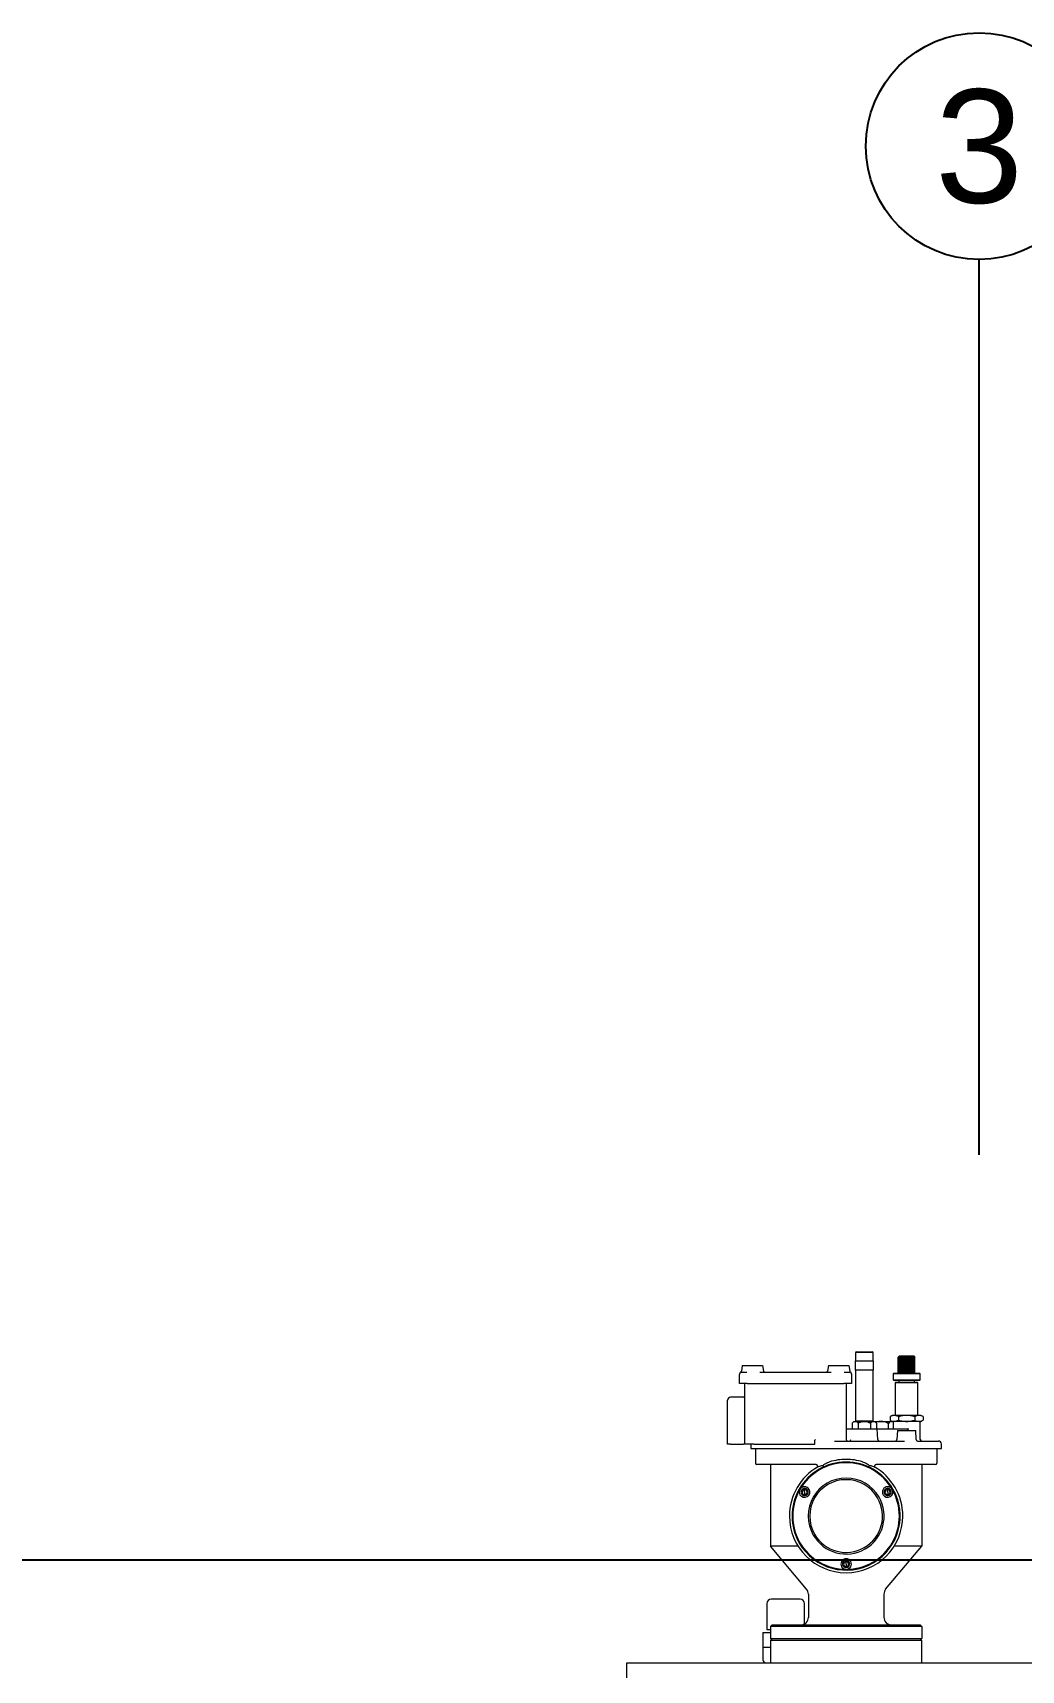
# Model space of a CAD drawing. Header units: millimetres. Extents: x 30710 to 48779, y -19256 to -8564.
# Drawn here: x 35072 to 35726, y -10659 to -9576 of the extents above; entities that cross this region are included whole.
import ezdxf
from ezdxf.enums import TextEntityAlignment as Align

# ---------------------------------------------------------------- set-up
doc = ezdxf.new("R2010")
doc.units = ezdxf.units.MM
doc.header["$LTSCALE"] = 10
doc.layers.get('Defpoints').update_dxf_attribs({"lineweight": 25})
doc.layers.add('2', color=3, linetype='Continuous', lineweight=25)
doc.layers.add('粗实线', color=4, linetype='Continuous', lineweight=18)
doc.styles.get("Standard").update_dxf_attribs({"font": ''})
doc.styles.get('Standard').set_extended_font_data('arial')

msp = doc.modelspace()

# ---------------------------------------------------------------- linework, layer by layer
at = {"layer": '2'}
msp.add_line((35698.22, -10318.159), (35698.22, -9725.935), dxfattribs=at)
msp.add_circle((35698.22, -9650.935), 75, dxfattribs=at)
at = {"layer": 'Defpoints'}
msp.add_line((30710.22, -10586.157), (45830.22, -10586.157), dxfattribs=at)
at = {"layer": '粗实线'}
for p, q in [((35617.003, -10448.559), (35616.503, -10449.059)), ((35616.503, -10449.059), (35616.503, -10454.559)), ((35622.253, -10449.059), (35616.503, -10449.059)), ((35617.003, -10448.559), (35622.253, -10448.559)), ((35622.253, -10448.559), (35627.503, -10448.559)), ((35628.003, -10449.059), (35622.253, -10449.059)), ((35628.003, -10449.059), (35627.503, -10448.559)), ((35628.003, -10454.559), (35628.003, -10449.059)), ((35644.759, -10462.459), (35644.759, -10452.024)), ((35644.763, -10452.024), (35644.77, -10452.024)), ((35644.763, -10462.459), (35644.763, -10452.024)), ((35644.77, -10462.459), (35644.77, -10452.024)), ((35644.847, -10452.024), (35644.868, -10452.024)), ((35644.847, -10462.459), (35644.847, -10452.024)), ((35644.868, -10462.459), (35644.868, -10452.024)), ((35645.017, -10452.024), (35645.05, -10452.024)), ((35645.017, -10462.459), (35645.017, -10452.024)), ((35645.319, -10451.459), (35645.02, -10451.758)), ((35645.05, -10462.459), (35645.05, -10452.024)), ((35645.269, -10452.024), (35645.315, -10452.024)), ((35645.269, -10462.459), (35645.269, -10452.024)), ((35645.315, -10462.459), (35645.315, -10452.024)), ((35647.904, -10451.459), (35645.319, -10451.459)), ((35645.599, -10452.024), (35645.657, -10452.024)), ((35645.599, -10462.459), (35645.599, -10452.024)), ((35645.657, -10462.459), (35645.657, -10452.024)), ((35646.004, -10452.024), (35646.072, -10452.024)), ((35646.004, -10462.459), (35646.004, -10452.024)), ((35646.072, -10462.459), (35646.072, -10452.024)), ((35646.475, -10452.024), (35646.553, -10452.024)), ((35646.475, -10462.459), (35646.475, -10452.024)), ((35646.553, -10462.459), (35646.553, -10452.024)), ((35646.964, -10462.459), (35646.964, -10451.724)), ((35647.005, -10452.024), (35647.092, -10452.024)), ((35647.005, -10462.459), (35647.005, -10452.024)), ((35647.092, -10462.459), (35647.092, -10452.024)), ((35647.495, -10462.459), (35647.495, -10451.724)), ((35647.587, -10462.459), (35647.587, -10452.024)), ((35647.587, -10452.024), (35647.634, -10452.024)), ((35647.634, -10452.024), (35647.681, -10452.024)), ((35647.681, -10462.459), (35647.681, -10452.024)), ((35655.187, -10451.459), (35647.904, -10451.459)), ((35648.069, -10462.459), (35648.069, -10451.724)), ((35648.211, -10452.024), (35648.31, -10452.024)), ((35648.211, -10462.459), (35648.211, -10452.024)), ((35648.31, -10462.459), (35648.31, -10452.024)), ((35648.678, -10462.459), (35648.678, -10451.724)), ((35648.867, -10452.024), (35648.971, -10452.024)), ((35648.867, -10462.459), (35648.867, -10452.024)), ((35648.971, -10462.459), (35648.971, -10452.024)), ((35649.311, -10462.459), (35649.311, -10451.724)), ((35649.546, -10452.024), (35649.651, -10452.024)), ((35649.546, -10462.459), (35649.546, -10452.024)), ((35649.651, -10462.459), (35649.651, -10452.024)), ((35649.959, -10462.459), (35649.959, -10451.724)), ((35650.235, -10452.024), (35650.341, -10452.024)), ((35650.235, -10462.459), (35650.235, -10452.024)), ((35650.341, -10462.459), (35650.341, -10452.024)), ((35650.612, -10462.459), (35650.612, -10451.724)), ((35650.924, -10452.024), (35651.03, -10452.024)), ((35650.924, -10462.459), (35650.924, -10452.024)), ((35651.03, -10462.459), (35651.03, -10452.024)), ((35651.26, -10462.459), (35651.26, -10451.724)), ((35651.603, -10452.024), (35651.706, -10452.024)), ((35651.603, -10462.459), (35651.603, -10452.024)), ((35651.706, -10462.459), (35651.706, -10452.024)), ((35651.891, -10462.459), (35651.891, -10451.724)), ((35652.261, -10452.024), (35652.359, -10452.024)), ((35652.261, -10462.459), (35652.261, -10452.024)), ((35652.359, -10462.459), (35652.359, -10452.024)), ((35652.497, -10462.459), (35652.497, -10451.724)), ((35652.887, -10452.024), (35652.98, -10452.024)), ((35652.887, -10462.459), (35652.887, -10452.024)), ((35652.98, -10462.459), (35652.98, -10452.024)), ((35653.067, -10462.459), (35653.067, -10451.724)), ((35653.471, -10452.024), (35653.557, -10452.024)), ((35653.471, -10462.459), (35653.471, -10452.024)), ((35653.557, -10462.459), (35653.557, -10452.024)), ((35653.593, -10462.459), (35653.593, -10451.724)), ((35654.005, -10452.024), (35654.082, -10452.024)), ((35654.005, -10462.459), (35654.005, -10452.024)), ((35654.082, -10462.459), (35654.082, -10452.024)), ((35654.479, -10452.024), (35654.546, -10452.024)), ((35654.479, -10462.459), (35654.479, -10452.024)), ((35654.546, -10462.459), (35654.546, -10452.024)), ((35654.887, -10452.024), (35654.943, -10452.024)), ((35654.887, -10462.459), (35654.887, -10452.024)), ((35654.943, -10462.459), (35654.943, -10452.024)), ((35655.486, -10451.758), (35655.187, -10451.459)), ((35655.222, -10452.024), (35655.267, -10452.024)), ((35655.222, -10462.459), (35655.222, -10452.024)), ((35655.267, -10462.459), (35655.267, -10452.024)), ((35655.478, -10452.024), (35655.51, -10452.024)), ((35655.478, -10462.459), (35655.478, -10452.024)), ((35655.51, -10462.459), (35655.51, -10452.024)), ((35655.652, -10452.024), (35655.672, -10452.024)), ((35655.652, -10462.459), (35655.652, -10452.024)), ((35655.672, -10462.459), (35655.672, -10452.024)), ((35655.741, -10452.024), (35655.747, -10452.024)), ((35655.741, -10462.459), (35655.741, -10452.024)), ((35655.747, -10462.459), (35655.747, -10452.024)), ((35539.753, -10463.15), (35539.753, -10463.452)), ((35539.753, -10469.559), (35539.753, -10463.452)), ((35541.547, -10457.559), (35540.899, -10461.232)), ((35541.547, -10457.559), (35554.96, -10457.559)), ((35553.046, -10462.027), (35553.477, -10462.059)), ((35553.477, -10462.059), (35600.029, -10462.059)), ((35554.96, -10457.559), (35555.607, -10461.232)), ((35598.547, -10457.559), (35597.899, -10461.232)), ((35598.547, -10457.559), (35611.96, -10457.559)), ((35600.029, -10462.059), (35600.413, -10462.031)), ((35611.96, -10457.559), (35612.607, -10461.232)), ((35613.753, -10463.068), (35613.753, -10463.452)), ((35613.753, -10463.452), (35613.753, -10469.559)), ((35616.453, -10454.559), (35616.253, -10454.759)), ((35616.253, -10454.759), (35616.253, -10460.359)), ((35622.253, -10454.759), (35616.253, -10454.759)), ((35616.253, -10460.359), (35616.453, -10460.559)), ((35616.253, -10460.359), (35622.253, -10460.359)), ((35616.453, -10454.559), (35622.253, -10454.559)), ((35622.253, -10460.559), (35616.453, -10460.559)), ((35616.503, -10460.559), (35616.503, -10494.059)), ((35622.253, -10454.559), (35628.053, -10454.559)), ((35628.253, -10454.759), (35622.253, -10454.759)), ((35622.253, -10460.359), (35628.253, -10460.359)), ((35628.053, -10460.559), (35622.253, -10460.559)), ((35628.003, -10494.059), (35628.003, -10460.559)), ((35628.253, -10454.759), (35628.053, -10454.559)), ((35628.053, -10460.559), (35628.253, -10460.359)), ((35628.253, -10460.359), (35628.253, -10454.759)), ((35641.753, -10462.559), (35641.253, -10463.059)), ((35641.253, -10463.059), (35641.253, -10467.059)), ((35641.354, -10463.059), (35641.253, -10463.059)), ((35659.253, -10463.059), (35641.354, -10463.059)), ((35641.753, -10462.559), (35641.848, -10462.559)), ((35641.848, -10462.559), (35658.753, -10462.559)), ((35644.763, -10462.459), (35644.759, -10462.459)), ((35644.77, -10462.459), (35644.763, -10462.459)), ((35644.847, -10462.459), (35644.77, -10462.459)), ((35644.868, -10462.459), (35644.847, -10462.459)), ((35645.017, -10462.459), (35644.868, -10462.459)), ((35645.05, -10462.459), (35645.017, -10462.459)), ((35645.269, -10462.459), (35645.05, -10462.459)), ((35645.315, -10462.459), (35645.269, -10462.459)), ((35645.599, -10462.459), (35645.315, -10462.459)), ((35645.657, -10462.459), (35645.599, -10462.459)), ((35646.004, -10462.459), (35645.657, -10462.459)), ((35646.072, -10462.459), (35646.004, -10462.459)), ((35646.475, -10462.459), (35646.072, -10462.459)), ((35646.553, -10462.459), (35646.475, -10462.459)), ((35646.964, -10462.459), (35646.553, -10462.459)), ((35646.753, -10462.459), (35646.753, -10462.559)), ((35647.005, -10462.459), (35646.964, -10462.459)), ((35647.092, -10462.459), (35647.005, -10462.459)), ((35647.495, -10462.459), (35647.092, -10462.459)), ((35647.587, -10462.459), (35647.495, -10462.459)), ((35647.681, -10462.459), (35647.587, -10462.459)), ((35648.069, -10462.459), (35647.681, -10462.459)), ((35648.211, -10462.459), (35648.069, -10462.459)), ((35648.31, -10462.459), (35648.211, -10462.459)), ((35648.678, -10462.459), (35648.31, -10462.459)), ((35648.867, -10462.459), (35648.678, -10462.459)), ((35648.971, -10462.459), (35648.867, -10462.459)), ((35649.311, -10462.459), (35648.971, -10462.459)), ((35649.546, -10462.459), (35649.311, -10462.459)), ((35649.651, -10462.459), (35649.546, -10462.459)), ((35649.959, -10462.459), (35649.651, -10462.459)), ((35650.235, -10462.459), (35649.959, -10462.459)), ((35650.341, -10462.459), (35650.235, -10462.459)), ((35650.612, -10462.459), (35650.341, -10462.459)), ((35650.924, -10462.459), (35650.612, -10462.459)), ((35651.03, -10462.459), (35650.924, -10462.459)), ((35651.26, -10462.459), (35651.03, -10462.459)), ((35651.603, -10462.459), (35651.26, -10462.459)), ((35651.706, -10462.459), (35651.603, -10462.459)), ((35651.891, -10462.459), (35651.706, -10462.459)), ((35652.261, -10462.459), (35651.891, -10462.459)), ((35652.359, -10462.459), (35652.261, -10462.459)), ((35652.497, -10462.459), (35652.359, -10462.459)), ((35652.887, -10462.459), (35652.497, -10462.459)), ((35652.98, -10462.459), (35652.887, -10462.459)), ((35653.067, -10462.459), (35652.98, -10462.459)), ((35653.471, -10462.459), (35653.067, -10462.459)), ((35653.557, -10462.459), (35653.471, -10462.459)), ((35653.593, -10462.459), (35653.557, -10462.459)), ((35654.005, -10462.459), (35653.593, -10462.459)), ((35653.753, -10462.559), (35653.753, -10462.459)), ((35654.082, -10462.459), (35654.005, -10462.459)), ((35654.479, -10462.459), (35654.082, -10462.459)), ((35654.546, -10462.459), (35654.479, -10462.459)), ((35654.887, -10462.459), (35654.546, -10462.459)), ((35654.943, -10462.459), (35654.887, -10462.459)), ((35655.222, -10462.459), (35654.943, -10462.459)), ((35655.267, -10462.459), (35655.222, -10462.459)), ((35655.478, -10462.459), (35655.267, -10462.459)), ((35655.51, -10462.459), (35655.478, -10462.459)), ((35655.652, -10462.459), (35655.51, -10462.459)), ((35655.672, -10462.459), (35655.652, -10462.459)), ((35655.741, -10462.459), (35655.672, -10462.459)), ((35655.747, -10462.459), (35655.741, -10462.459)), ((35659.253, -10463.059), (35658.753, -10462.559)), ((35659.253, -10467.059), (35659.253, -10463.059)), ((35544.753, -10469.559), (35539.753, -10469.559)), ((35543.253, -10509.559), (35543.253, -10469.559)), ((35544.753, -10469.559), (35608.753, -10469.559)), ((35613.753, -10469.559), (35608.753, -10469.559)), ((35610.253, -10469.559), (35610.253, -10506.559)), ((35641.253, -10467.059), (35641.753, -10467.559)), ((35641.253, -10467.059), (35641.354, -10467.059)), ((35641.354, -10467.059), (35659.253, -10467.059)), ((35641.848, -10467.559), (35641.753, -10467.559)), ((35658.753, -10467.559), (35641.848, -10467.559)), ((35643.253, -10468.559), (35642.753, -10469.059)), ((35642.753, -10469.059), (35642.753, -10490.559)), ((35650.253, -10469.059), (35642.753, -10469.059)), ((35643.253, -10468.559), (35650.253, -10468.559)), ((35645.003, -10467.559), (35645.003, -10468.559)), ((35650.253, -10468.559), (35657.253, -10468.559)), ((35657.753, -10469.059), (35650.253, -10469.059)), ((35655.503, -10468.559), (35655.503, -10467.559)), ((35657.753, -10469.059), (35657.253, -10468.559)), ((35657.753, -10490.559), (35657.753, -10469.059)), ((35658.753, -10467.559), (35659.253, -10467.059)), ((35531.753, -10493.059), (35531.753, -10480.559)), ((35542.253, -10478.559), (35533.753, -10478.559)), ((35531.753, -10509.559), (35531.753, -10493.059)), ((35615.253, -10494.559), (35614.167, -10495.644)), ((35614.17, -10495.641), (35614.17, -10499.559)), ((35615.253, -10494.559), (35616.191, -10494.559)), ((35616.191, -10494.559), (35622.253, -10494.559)), ((35616.503, -10494.059), (35617.003, -10494.559)), ((35616.503, -10494.059), (35622.253, -10494.059)), ((35618.212, -10495.641), (35618.212, -10499.559)), ((35622.253, -10494.059), (35628.003, -10494.059)), ((35622.253, -10494.559), (35628.315, -10494.559)), ((35626.295, -10495.641), (35626.295, -10499.559)), ((35627.503, -10494.559), (35628.003, -10494.059)), ((35628.315, -10494.559), (35629.253, -10494.559)), ((35630.339, -10495.644), (35629.253, -10494.559)), ((35629.253, -10494.559), (35633.253, -10494.559)), ((35630.336, -10495.641), (35630.336, -10499.559)), ((35633.253, -10494.559), (35640.614, -10494.559)), ((35638.161, -10499.559), (35638.161, -10495.873)), ((35640.753, -10490.559), (35639.281, -10491.409)), ((35639.281, -10493.708), (35640.753, -10494.559)), ((35639.284, -10491.407), (35639.284, -10493.71)), ((35641.253, -10494.745), (35640.614, -10494.559)), ((35640.614, -10494.559), (35640.753, -10494.559)), ((35642.026, -10490.559), (35640.753, -10490.559)), ((35642.026, -10494.559), (35640.753, -10494.559)), ((35641.253, -10494.559), (35641.253, -10499.559)), ((35650.253, -10490.559), (35642.026, -10490.559)), ((35650.253, -10494.559), (35642.026, -10494.559)), ((35644.768, -10491.407), (35644.768, -10493.71)), ((35658.48, -10490.559), (35650.253, -10490.559)), ((35658.48, -10494.559), (35650.253, -10494.559)), ((35655.738, -10491.407), (35655.738, -10493.71)), ((35659.753, -10490.559), (35658.48, -10490.559)), ((35659.753, -10494.559), (35658.48, -10494.559)), ((35659.253, -10506.559), (35659.253, -10494.559)), ((35661.226, -10491.409), (35659.753, -10490.559)), ((35659.753, -10494.559), (35661.226, -10493.708)), ((35661.223, -10491.407), (35661.223, -10493.71)), ((35611.253, -10499.559), (35612.691, -10499.559)), ((35613.688, -10499.559), (35622.253, -10499.559)), ((35622.253, -10499.559), (35630.834, -10499.559)), ((35631.203, -10506.611), (35630.834, -10499.559)), ((35630.834, -10499.559), (35647.838, -10499.559)), ((35644.172, -10500.559), (35643.854, -10506.611)), ((35644.172, -10500.559), (35650.205, -10500.559)), ((35650.205, -10500.559), (35656.238, -10500.559)), ((35650.834, -10499.559), (35650.886, -10500.559)), ((35656.555, -10506.611), (35656.238, -10500.559)), ((35533.753, -10509.559), (35531.753, -10509.559)), ((35533.753, -10509.559), (35542.253, -10509.559)), ((35543.253, -10509.559), (35542.253, -10509.559)), ((35549.253, -10509.559), (35543.253, -10509.559)), ((35547.253, -10509.559), (35547.253, -10512.559)), ((35547.253, -10512.559), (35610.253, -10512.559)), ((35549.253, -10509.559), (35589.547, -10509.559)), ((35550.22, -10512.559), (35550.22, -10522.159)), ((35589.547, -10509.559), (35589.547, -10507.367)), ((35602.459, -10507.559), (35610.253, -10507.559)), ((35610.253, -10507.559), (35648.912, -10507.559)), ((35610.253, -10512.559), (35673.253, -10512.559)), ((35657.082, -10507.421), (35657.439, -10507.559)), ((35657.439, -10507.559), (35671.253, -10507.559)), ((35670.22, -10512.559), (35670.22, -10522.159)), ((35673.253, -10512.559), (35673.253, -10509.559)), ((35590.389, -10523.159), (35551.22, -10523.159)), ((35560.22, -10523.159), (35560.22, -10576.969)), ((35592.076, -10524.361), (35591.708, -10524.546)), ((35628.363, -10524.361), (35628.731, -10524.546)), ((35669.22, -10523.159), (35630.05, -10523.159)), ((35660.22, -10523.159), (35660.22, -10576.969)), ((35582.723, -10541.284), (35582.723, -10539.634)), ((35637.716, -10541.284), (35637.716, -10539.634)), ((35582.723, -10541.284), (35582.723, -10542.934)), ((35637.716, -10541.284), (35637.716, -10542.934)), ((35578.379, -10576.969), (35560.22, -10576.969)), ((35584.061, -10605.578), (35560.22, -10576.969)), ((35636.378, -10605.578), (35660.22, -10576.969)), ((35660.22, -10576.969), (35642.06, -10576.969)), ((35610.22, -10588.909), (35610.22, -10587.259)), ((35610.22, -10588.909), (35610.22, -10590.559)), ((35557.72, -10615.159), (35557.72, -10632.159)), ((35579.72, -10612.159), (35560.72, -10612.159)), ((35582.72, -10628.489), (35582.72, -10615.159)), ((35585.22, -10608.779), (35585.22, -10624.159)), ((35635.22, -10608.779), (35635.22, -10624.159)), ((35555.22, -10634.159), (35555.22, -10644.159)), ((35555.22, -10634.159), (35560.22, -10634.159)), ((35557.72, -10632.159), (35560.22, -10632.159)), ((35561.22, -10629.159), (35560.22, -10630.159)), ((35560.22, -10630.159), (35560.22, -10638.159)), ((35660.22, -10630.159), (35560.22, -10630.159)), ((35561.22, -10629.159), (35659.22, -10629.159)), ((35659.22, -10629.159), (35660.22, -10630.159)), ((35660.22, -10630.159), (35660.22, -10638.159)), ((35555.22, -10644.159), (35555.22, -10652.159)), ((35560.22, -10644.159), (35555.22, -10644.159)), ((35561.22, -10639.159), (35560.22, -10638.159)), ((35560.22, -10638.159), (35660.22, -10638.159)), ((35560.22, -10639.159), (35560.22, -10654.159)), ((35560.22, -10639.159), (35660.22, -10639.159)), ((35659.22, -10639.159), (35660.22, -10638.159)), ((35660.22, -10654.159), (35660.22, -10639.159)), ((35465.22, -10664.159), (35465.22, -10654.159)), ((35465.22, -10654.159), (37475.22, -10654.159))]:
    msp.add_line(p, q, dxfattribs=at)
for centre, radius, start, end in [((35539.914, -10461.059), 1, 302.387315, 350), ((35556.592, -10461.059), 1, 190, 270), ((35596.914, -10461.059), 1, 270, 350), ((35613.592, -10461.059), 1, 190, 237.612685), ((35533.753, -10480.559), 2, 90, 180), ((35542.253, -10477.559), 1, 270, 0), ((35611.253, -10506.559), 1, 180, 270), ((35612.347, -10506.561), 0.997, 270.122063, 357.139439), ((35632.202, -10506.559), 1, 183, 270), ((35642.856, -10506.559), 1, 270, 357), ((35657.554, -10506.559), 1, 183, 240.588495), ((35660.253, -10506.559), 1, 180, 270), ((35671.253, -10509.559), 2, 0, 90), ((35551.22, -10522.159), 1, 180, 270), ((35610.22, -10557.159), 37.5, 119.579523, 180), ((35610.22, -10557.159), 35.75, 30, 210), ((35610.22, -10557.159), 35.25, 30, 150), ((35610.22, -10557.159), 37.5, 0, 60.420477), ((35669.22, -10522.159), 1, 270, 0), ((35610.22, -10557.159), 35.25, 150, 210), ((35582.723, -10541.284), 3.5, 150, 210), ((35610.22, -10557.159), 35.75, 210, 30), ((35582.723, -10541.284), 3.5, 30, 150), ((35582.723, -10541.284), 3.5, 210, 30), ((35582.723, -10541.284), 2.4, 30, 210), ((35582.723, -10541.284), 1.65, 90, 270), ((35582.723, -10541.284), 1.65, 270, 90), ((35610.22, -10557.159), 25.124, 30, 210), ((35610.22, -10557.159), 24.07, 30, 210), ((35610.22, -10557.159), 35.25, 270, 30), ((35637.716, -10541.284), 3.5, 30, 210), ((35637.716, -10541.284), 3.5, 210, 30), ((35637.716, -10541.284), 2.4, 30, 210), ((35637.716, -10541.284), 1.65, 90, 270), ((35637.716, -10541.284), 1.65, 270, 90), ((35582.723, -10541.284), 2.4, 210, 30), ((35610.22, -10557.159), 25.124, 210, 30), ((35610.22, -10557.159), 24.07, 210, 30), ((35637.716, -10541.284), 2.4, 210, 30), ((35610.22, -10557.159), 37.5, 180, 270), ((35610.22, -10557.159), 37.5, 270, 0), ((35610.22, -10557.159), 35.25, 210, 270), ((35610.22, -10588.909), 3.5, 30, 210), ((35610.22, -10588.909), 3.5, 210, 270), ((35610.22, -10588.909), 2.4, 30, 210), ((35610.22, -10588.909), 2.4, 210, 30), ((35610.22, -10588.909), 1.65, 90, 270), ((35610.22, -10588.909), 3.5, 270, 30), ((35610.22, -10588.909), 1.65, 270, 90), ((35560.72, -10615.159), 3, 90, 180), ((35579.72, -10615.159), 3, 360, 90), ((35580.22, -10608.779), 5, 0, 39.805571), ((35640.22, -10608.779), 5, 140.194429, 180), ((35580.22, -10624.159), 5, 270, 0), ((35640.22, -10624.159), 5, 180, 270), ((35557.22, -10652.159), 2, 180, 270)]:
    msp.add_arc(centre, radius, start, end, dxfattribs=at)
for points, knots in [([(35644.759, -10452.024), (35644.814, -10451.968), (35644.911, -10451.867), (35645.01, -10451.768), (35645.053, -10451.724)], [0, 0, 0, 0, 0.235257545, 0.420101796, 0.420101796, 0.420101796, 0.420101796]), ([(35645.053, -10451.724), (35644.999, -10451.78), (35644.901, -10451.879), (35644.805, -10451.98), (35644.763, -10452.024)], [0, 0, 0, 0, 0.233814135, 0.417526194, 0.417526194, 0.417526194, 0.417526194]), ([(35644.77, -10452.024), (35644.831, -10451.968), (35644.94, -10451.867), (35645.05, -10451.768), (35645.098, -10451.724)], [0, 0, 0, 0, 0.248988867, 0.444621958, 0.444621958, 0.444621958, 0.444621958]), ([(35645.098, -10451.724), (35645.051, -10451.78), (35644.967, -10451.879), (35644.884, -10451.98), (35644.847, -10452.024)], [0, 0, 0, 0, 0.219133948, 0.391311515, 0.391311515, 0.391311515, 0.391311515]), ([(35644.868, -10452.024), (35644.934, -10451.968), (35645.052, -10451.867), (35645.172, -10451.768), (35645.225, -10451.724)], [0, 0, 0, 0, 0.261162197, 0.466359998, 0.466359998, 0.466359998, 0.466359998]), ([(35645.225, -10451.724), (35645.186, -10451.78), (35645.116, -10451.879), (35645.047, -10451.98), (35645.017, -10452.024)], [0, 0, 0, 0, 0.204473176, 0.365131504, 0.365131504, 0.365131504, 0.365131504]), ([(35645.05, -10452.024), (35645.121, -10451.968), (35645.247, -10451.867), (35645.374, -10451.768), (35645.431, -10451.724)], [0, 0, 0, 0, 0.271268569, 0.484407049, 0.484407049, 0.484407049, 0.484407049]), ([(35645.431, -10451.724), (35645.4, -10451.78), (35645.346, -10451.879), (35645.292, -10451.98), (35645.269, -10452.024)], [0, 0, 0, 0, 0.190861308, 0.340824541, 0.340824541, 0.340824541, 0.340824541]), ([(35645.315, -10452.024), (35645.388, -10451.968), (35645.52, -10451.867), (35645.654, -10451.768), (35645.712, -10451.724)], [0, 0, 0, 0, 0.278926871, 0.498082558, 0.498082558, 0.498082558, 0.498082558]), ([(35645.712, -10451.724), (35645.691, -10451.78), (35645.653, -10451.879), (35645.616, -10451.98), (35645.599, -10452.024)], [0, 0, 0, 0, 0.179482899, 0.320505907, 0.320505907, 0.320505907, 0.320505907]), ([(35645.657, -10452.024), (35645.733, -10451.968), (35645.868, -10451.867), (35646.005, -10451.768), (35646.066, -10451.724)], [0, 0, 0, 0, 0.283869058, 0.50690787, 0.50690787, 0.50690787, 0.50690787]), ([(35646.066, -10451.724), (35646.054, -10451.78), (35646.033, -10451.879), (35646.013, -10451.98), (35646.004, -10452.024)], [0, 0, 0, 0, 0.171558567, 0.306355283, 0.306355283, 0.306355283, 0.306355283]), ([(35646.072, -10452.024), (35646.149, -10451.968), (35646.285, -10451.867), (35646.424, -10451.768), (35646.485, -10451.724)], [0, 0, 0, 0, 0.285930416, 0.510588859, 0.510588859, 0.510588859, 0.510588859]), ([(35646.485, -10451.724), (35646.483, -10451.78), (35646.48, -10451.879), (35646.476, -10451.98), (35646.475, -10452.024)], [0, 0, 0, 0, 0.168100021, 0.300179293, 0.300179293, 0.300179293, 0.300179293]), ([(35646.553, -10452.024), (35646.629, -10451.968), (35646.765, -10451.867), (35646.903, -10451.768), (35646.964, -10451.724)], [0, 0, 0, 0, 0.285044004, 0.509005984, 0.509005984, 0.509005984, 0.509005984]), ([(35646.964, -10451.724), (35646.972, -10451.78), (35646.986, -10451.879), (35646.999, -10451.98), (35647.005, -10452.024)], [0, 0, 0, 0, 0.169598964, 0.302855983, 0.302855983, 0.302855983, 0.302855983]), ([(35647.092, -10452.024), (35647.167, -10451.968), (35647.3, -10451.867), (35647.435, -10451.768), (35647.495, -10451.724)], [0, 0, 0, 0, 0.281238485, 0.502210429, 0.502210429, 0.502210429, 0.502210429]), ([(35647.495, -10451.724), (35647.512, -10451.78), (35647.543, -10451.879), (35647.574, -10451.98), (35647.587, -10452.024)], [0, 0, 0, 0, 0.17583823, 0.313997555, 0.313997555, 0.313997555, 0.313997555]), ([(35647.681, -10452.024), (35647.753, -10451.968), (35647.881, -10451.867), (35648.012, -10451.768), (35648.069, -10451.724)], [0, 0, 0, 0, 0.274639049, 0.490425749, 0.490425749, 0.490425749, 0.490425749]), ([(35648.069, -10451.724), (35648.096, -10451.78), (35648.143, -10451.879), (35648.191, -10451.98), (35648.211, -10452.024)], [0, 0, 0, 0, 0.185978294, 0.332104853, 0.332104853, 0.332104853, 0.332104853]), ([(35648.31, -10452.024), (35648.379, -10451.968), (35648.5, -10451.867), (35648.623, -10451.768), (35648.678, -10451.724)], [0, 0, 0, 0, 0.265471547, 0.474055248, 0.474055248, 0.474055248, 0.474055248]), ([(35648.678, -10451.724), (35648.713, -10451.78), (35648.777, -10451.879), (35648.84, -10451.98), (35648.867, -10452.024)], [0, 0, 0, 0, 0.198845982, 0.355082921, 0.355082921, 0.355082921, 0.355082921]), ([(35648.971, -10452.024), (35649.034, -10451.968), (35649.147, -10451.867), (35649.261, -10451.768), (35649.311, -10451.724)], [0, 0, 0, 0, 0.25407045, 0.453696192, 0.453696192, 0.453696192, 0.453696192]), ([(35649.311, -10451.724), (35649.355, -10451.78), (35649.434, -10451.879), (35649.511, -10451.98), (35649.546, -10452.024)], [0, 0, 0, 0, 0.213221244, 0.38075309, 0.38075309, 0.38075309, 0.38075309]), ([(35649.651, -10452.024), (35649.708, -10451.968), (35649.81, -10451.867), (35649.914, -10451.768), (35649.959, -10451.724)], [0, 0, 0, 0, 0.240891521, 0.430162445, 0.430162445, 0.430162445, 0.430162445]), ([(35649.959, -10451.724), (35650.011, -10451.78), (35650.103, -10451.879), (35650.195, -10451.98), (35650.235, -10452.024)], [0, 0, 0, 0, 0.228005369, 0.407153374, 0.407153374, 0.407153374, 0.407153374]), ([(35650.341, -10452.024), (35650.391, -10451.968), (35650.481, -10451.867), (35650.572, -10451.768), (35650.612, -10451.724)], [0, 0, 0, 0, 0.226529862, 0.404516683, 0.404516683, 0.404516683, 0.404516683]), ([(35650.612, -10451.724), (35650.671, -10451.78), (35650.776, -10451.879), (35650.879, -10451.98), (35650.924, -10452.024)], [0, 0, 0, 0, 0.242279427, 0.43264282, 0.43264282, 0.43264282, 0.43264282]), ([(35651.03, -10452.024), (35651.072, -10451.968), (35651.149, -10451.867), (35651.226, -10451.768), (35651.26, -10451.724)], [0, 0, 0, 0, 0.211742119, 0.37811006, 0.37811006, 0.37811006, 0.37811006]), ([(35651.26, -10451.724), (35651.324, -10451.78), (35651.439, -10451.879), (35651.553, -10451.98), (35651.603, -10452.024)], [0, 0, 0, 0, 0.255304031, 0.455901095, 0.455901095, 0.455901095, 0.455901095]), ([(35651.706, -10452.024), (35651.74, -10451.968), (35651.802, -10451.867), (35651.864, -10451.768), (35651.891, -10451.724)], [0, 0, 0, 0, 0.197465879, 0.352616834, 0.352616834, 0.352616834, 0.352616834]), ([(35651.891, -10451.724), (35651.961, -10451.78), (35652.085, -10451.879), (35652.207, -10451.98), (35652.261, -10452.024)], [0, 0, 0, 0, 0.266499048, 0.475892243, 0.475892243, 0.475892243, 0.475892243]), ([(35652.359, -10452.024), (35652.385, -10451.968), (35652.43, -10451.867), (35652.477, -10451.768), (35652.497, -10451.724)], [0, 0, 0, 0, 0.184816121, 0.330028032, 0.330028032, 0.330028032, 0.330028032]), ([(35652.497, -10451.724), (35652.57, -10451.78), (35652.701, -10451.879), (35652.83, -10451.98), (35652.887, -10452.024)], [0, 0, 0, 0, 0.275421633, 0.491825467, 0.491825467, 0.491825467, 0.491825467]), ([(35652.98, -10452.024), (35652.996, -10451.968), (35653.025, -10451.867), (35653.054, -10451.768), (35653.067, -10451.724)], [0, 0, 0, 0, 0.175017989, 0.312531408, 0.312531408, 0.312531408, 0.312531408]), ([(35653.067, -10451.724), (35653.143, -10451.78), (35653.278, -10451.879), (35653.412, -10451.98), (35653.471, -10452.024)], [0, 0, 0, 0, 0.281748721, 0.503123864, 0.503123864, 0.503123864, 0.503123864]), ([(35653.557, -10452.024), (35653.563, -10451.968), (35653.575, -10451.867), (35653.588, -10451.768), (35653.593, -10451.724)], [0, 0, 0, 0, 0.16922556, 0.302187808, 0.302187808, 0.302187808, 0.302187808]), ([(35653.593, -10451.724), (35653.67, -10451.78), (35653.808, -10451.879), (35653.945, -10451.98), (35654.005, -10452.024)], [0, 0, 0, 0, 0.285264868, 0.509402713, 0.509402713, 0.509402713, 0.509402713]), ([(35654.066, -10451.724), (35654.144, -10451.78), (35654.282, -10451.879), (35654.419, -10451.98), (35654.479, -10452.024)], [0, 0, 0, 0, 0.285854717, 0.510456017, 0.510456017, 0.510456017, 0.510456017]), ([(35654.082, -10452.024), (35654.079, -10451.968), (35654.074, -10451.867), (35654.069, -10451.768), (35654.066, -10451.724)], [0, 0, 0, 0, 0.168227109, 0.300404863, 0.300404863, 0.300404863, 0.300404863]), ([(35654.479, -10451.724), (35654.556, -10451.78), (35654.693, -10451.879), (35654.828, -10451.98), (35654.887, -10452.024)], [0, 0, 0, 0, 0.283499204, 0.506249733, 0.506249733, 0.506249733, 0.506249733]), ([(35654.546, -10452.024), (35654.534, -10451.968), (35654.512, -10451.867), (35654.489, -10451.768), (35654.479, -10451.724)], [0, 0, 0, 0, 0.172167638, 0.307441506, 0.307441506, 0.307441506, 0.307441506]), ([(35654.826, -10451.724), (35654.9, -10451.78), (35655.033, -10451.879), (35655.164, -10451.98), (35655.222, -10452.024)], [0, 0, 0, 0, 0.278274948, 0.496920683, 0.496920683, 0.496920683, 0.496920683]), ([(35654.943, -10452.024), (35654.922, -10451.968), (35654.883, -10451.867), (35654.843, -10451.768), (35654.826, -10451.724)], [0, 0, 0, 0, 0.18049085, 0.32230435, 0.32230435, 0.32230435, 0.32230435]), ([(35655.1, -10451.724), (35655.171, -10451.78), (35655.298, -10451.879), (35655.423, -10451.98), (35655.478, -10452.024)], [0, 0, 0, 0, 0.270356732, 0.48278098, 0.48278098, 0.48278098, 0.48278098]), ([(35655.267, -10452.024), (35655.236, -10451.968), (35655.18, -10451.867), (35655.125, -10451.768), (35655.1, -10451.724)], [0, 0, 0, 0, 0.192149899, 0.343124033, 0.343124033, 0.343124033, 0.343124033]), ([(35655.298, -10451.724), (35655.364, -10451.78), (35655.483, -10451.879), (35655.601, -10451.98), (35655.652, -10452.024)], [0, 0, 0, 0, 0.26002345, 0.464328648, 0.464328648, 0.464328648, 0.464328648]), ([(35655.51, -10452.024), (35655.471, -10451.968), (35655.401, -10451.867), (35655.329, -10451.768), (35655.298, -10451.724)], [0, 0, 0, 0, 0.205918795, 0.367711291, 0.367711291, 0.367711291, 0.367711291]), ([(35655.416, -10451.724), (35655.477, -10451.78), (35655.586, -10451.879), (35655.694, -10451.98), (35655.741, -10452.024)], [0, 0, 0, 0, 0.247668302, 0.442265834, 0.442265834, 0.442265834, 0.442265834]), ([(35655.672, -10452.024), (35655.624, -10451.968), (35655.54, -10451.867), (35655.454, -10451.768), (35655.416, -10451.724)], [0, 0, 0, 0, 0.220625108, 0.393972504, 0.393972504, 0.393972504, 0.393972504]), ([(35655.747, -10452.024), (35655.693, -10451.968), (35655.606, -10451.878), (35655.519, -10451.79), (35655.486, -10451.758)], [0, 0, 0, 0, 0.235327361, 0.372936535, 0.372936535, 0.372936535, 0.372936535]), ([(35540.45, -10461.903), (35540.351, -10461.976), (35540.151, -10462.124), (35539.929, -10462.441), (35539.781, -10462.805), (35539.762, -10463.067), (35539.753, -10463.196)], [0, 0, 0, 0, 0.38149363, 0.76822109, 1.15371785, 1.53111225, 1.53111225, 1.53111225, 1.53111225]), ([(35540.854, -10462.016), (35540.999, -10462.03), (35541.289, -10462.058), (35542.131, -10462.053), (35543.194, -10462.055), (35544.052, -10462.007), (35544.481, -10461.982)], [0, 0, 0, 0, 0.90829682, 1.81537612, 2.72296024, 3.62961299, 3.62961299, 3.62961299, 3.62961299]), ([(35609.025, -10461.982), (35609.455, -10462.007), (35610.313, -10462.055), (35611.377, -10462.053), (35612.218, -10462.058), (35612.507, -10462.03), (35612.652, -10462.016)], [0, 0, 0, 0, 0.90815586, 1.81527214, 2.72280758, 3.62961351, 3.62961351, 3.62961351, 3.62961351]), ([(35613.753, -10463.195), (35613.744, -10463.066), (35613.726, -10462.805), (35613.578, -10462.441), (35613.356, -10462.124), (35613.156, -10461.976), (35613.056, -10461.903)], [0, 0, 0, 0, 0.37721445, 0.76255642, 1.14900051, 1.52987498, 1.52987498, 1.52987498, 1.52987498]), ([(35614.17, -10495.641), (35614.491, -10495.343), (35615.132, -10494.744), (35615.838, -10494.62), (35616.191, -10494.559)], [0, 0, 0, 0, 1.16902262, 2.34238519, 2.34238519, 2.34238519, 2.34238519]), ([(35616.191, -10494.559), (35616.542, -10494.62), (35617.248, -10494.742), (35617.889, -10495.341), (35618.212, -10495.641)], [0, 0, 0, 0, 1.1660804, 2.34249405, 2.34249405, 2.34249405, 2.34249405]), ([(35618.212, -10495.641), (35618.854, -10495.342), (35620.138, -10494.743), (35621.549, -10494.62), (35622.253, -10494.559)], [0, 0, 0, 0, 2.11089261, 4.21686307, 4.21686307, 4.21686307, 4.21686307]), ([(35622.253, -10494.559), (35622.957, -10494.62), (35624.367, -10494.743), (35625.651, -10495.341), (35626.295, -10495.641)], [0, 0, 0, 0, 2.10238447, 4.2168785, 4.2168785, 4.2168785, 4.2168785]), ([(35626.295, -10495.641), (35626.615, -10495.343), (35627.257, -10494.744), (35627.962, -10494.62), (35628.315, -10494.559)], [0, 0, 0, 0, 1.16902262, 2.34238519, 2.34238519, 2.34238519, 2.34238519]), ([(35628.315, -10494.559), (35628.666, -10494.62), (35629.372, -10494.742), (35630.014, -10495.341), (35630.336, -10495.641)], [0, 0, 0, 0, 1.1660804, 2.34249405, 2.34249405, 2.34249405, 2.34249405]), ([(35633.253, -10494.559), (35632.391, -10494.609), (35631.242, -10494.676), (35630.197, -10495.128), (35629.935, -10495.241)], [0, 0, 0, 0, 2.55880922, 3.41026033, 3.41026033, 3.41026033, 3.41026033]), ([(35638.161, -10495.873), (35637.379, -10495.509), (35635.821, -10494.782), (35634.108, -10494.633), (35633.253, -10494.559)], [0, 0, 0, 0, 2.56676007, 5.12049173, 5.12049173, 5.12049173, 5.12049173]), ([(35640.614, -10494.559), (35640.188, -10494.633), (35639.331, -10494.782), (35638.552, -10495.508), (35638.161, -10495.873)], [0, 0, 0, 0, 1.41595463, 2.84445706, 2.84445706, 2.84445706, 2.84445706]), ([(35642.026, -10490.559), (35641.561, -10490.602), (35640.632, -10490.69), (35639.733, -10491.168), (35639.284, -10491.407)], [0, 0, 0, 0, 1.45050367, 2.89954903, 2.89954903, 2.89954903, 2.89954903]), ([(35639.284, -10493.71), (35639.733, -10493.949), (35640.632, -10494.428), (35641.562, -10494.515), (35642.026, -10494.559)], [0, 0, 0, 0, 1.45089, 2.8995572, 2.8995572, 2.8995572, 2.8995572]), ([(35644.768, -10491.407), (35644.318, -10491.168), (35643.419, -10490.689), (35642.49, -10490.602), (35642.026, -10490.559)], [0, 0, 0, 0, 1.45089, 2.8995572, 2.8995572, 2.8995572, 2.8995572]), ([(35642.026, -10494.559), (35642.491, -10494.515), (35643.42, -10494.427), (35644.319, -10493.949), (35644.768, -10493.71)], [0, 0, 0, 0, 1.45050367, 2.89954903, 2.89954903, 2.89954903, 2.89954903]), ([(35650.253, -10490.559), (35649.327, -10490.602), (35647.468, -10490.689), (35645.67, -10491.167), (35644.768, -10491.407)], [0, 0, 0, 0, 2.77380518, 5.56612208, 5.56612208, 5.56612208, 5.56612208]), ([(35644.768, -10493.71), (35645.67, -10493.95), (35647.468, -10494.428), (35649.327, -10494.515), (35650.253, -10494.559)], [0, 0, 0, 0, 2.7923169, 5.56612208, 5.56612208, 5.56612208, 5.56612208]), ([(35655.738, -10491.407), (35654.843, -10491.169), (35653.045, -10490.69), (35651.186, -10490.603), (35650.253, -10490.559)], [0, 0, 0, 0, 2.77172491, 5.56609905, 5.56609905, 5.56609905, 5.56609905]), ([(35650.253, -10494.559), (35651.186, -10494.514), (35653.045, -10494.427), (35654.843, -10493.948), (35655.738, -10493.71)], [0, 0, 0, 0, 2.79437415, 5.56609905, 5.56609905, 5.56609905, 5.56609905]), ([(35658.48, -10490.559), (35658.016, -10490.602), (35657.086, -10490.69), (35656.187, -10491.168), (35655.738, -10491.407)], [0, 0, 0, 0, 1.45050367, 2.89954903, 2.89954903, 2.89954903, 2.89954903]), ([(35655.738, -10493.71), (35656.188, -10493.949), (35657.087, -10494.428), (35658.016, -10494.515), (35658.48, -10494.559)], [0, 0, 0, 0, 1.45089, 2.8995572, 2.8995572, 2.8995572, 2.8995572]), ([(35661.223, -10491.407), (35660.773, -10491.168), (35659.874, -10490.689), (35658.945, -10490.602), (35658.48, -10490.559)], [0, 0, 0, 0, 1.45089, 2.8995572, 2.8995572, 2.8995572, 2.8995572]), ([(35658.48, -10494.559), (35658.945, -10494.515), (35659.875, -10494.427), (35660.774, -10493.949), (35661.223, -10493.71)], [0, 0, 0, 0, 1.45050367, 2.89954903, 2.89954903, 2.89954903, 2.89954903]), ([(35589.547, -10507.367), (35589.56, -10507.216), (35589.579, -10506.985), (35589.718, -10506.708), (35589.833, -10506.607), (35589.888, -10506.559)], [0, 0, 0, 0, 0.452754179, 0.689859923, 0.908777632, 0.908777632, 0.908777632, 0.908777632]), ([(35610.253, -10499.559), (35610.271, -10499.559), (35610.307, -10499.559), (35610.578, -10499.559), (35610.914, -10499.559), (35611.143, -10499.559), (35611.253, -10499.559)], [0, 0, 0, 0, 0.27042961, 0.56264885, 0.78987328, 1, 1, 1, 1]), ([(35612.691, -10499.559), (35612.817, -10499.559), (35613.069, -10499.559), (35613.39, -10499.559), (35613.623, -10499.559), (35613.666, -10499.559), (35613.688, -10499.559)], [0, 0, 0, 0, 0.249215279, 0.498286481, 0.746939872, 0.996801408, 0.996801408, 0.996801408, 0.996801408]), ([(35647.838, -10499.559), (35648.263, -10499.559), (35649.146, -10499.559), (35650.151, -10499.559), (35650.736, -10499.559), (35650.802, -10499.559), (35650.834, -10499.559)], [0, 0, 0, 0, 0.81004581, 1.68484501, 2.36557279, 2.9958886, 2.9958886, 2.9958886, 2.9958886]), ([(35650.834, -10499.559), (35650.846, -10499.559), (35650.871, -10499.559), (35651.059, -10499.559), (35651.334, -10499.559), (35651.562, -10499.559), (35651.677, -10499.559)], [0, 0, 0, 0, 0.211229044, 0.421463473, 0.631807618, 0.843161335, 0.843161335, 0.843161335, 0.843161335]), ([(35590.904, -10525.016), (35590.994, -10524.95), (35591.163, -10524.826), (35591.308, -10524.577), (35591.374, -10524.362), (35591.394, -10524.185), (35591.383, -10524.009), (35591.33, -10523.789), (35591.195, -10523.535), (35590.958, -10523.317), (35590.677, -10523.182), (35590.485, -10523.166), (35590.389, -10523.159)], [0, 0, 0, 0, 0.34521945, 0.65036454, 0.81453585, 0.97633386, 1.13768033, 1.30051302, 1.60561828, 1.94831172, 2.27281424, 2.5973947, 2.5973947, 2.5973947, 2.5973947]), ([(35592.076, -10524.361), (35592.541, -10524.161), (35593.239, -10523.861), (35594.115, -10523.711), (35594.539, -10523.736), (35594.722, -10523.813), (35594.8, -10523.875), (35594.85, -10523.957), (35594.855, -10524.018), (35594.857, -10524.049)], [0, 0, 0, 0, 1.51883299, 2.28143711, 2.66191237, 2.77399384, 2.86837414, 2.95433059, 3.04380048, 3.04380048, 3.04380048, 3.04380048]), ([(35594.857, -10524.049), (35594.862, -10524.006), (35594.872, -10523.912), (35594.974, -10523.701), (35595.522, -10523.029), (35596.994, -10522.104), (35598.469, -10521.58), (35599.311, -10521.28)], [0, 0, 0, 0, 0.12631622, 0.27859601, 0.68484521, 2.70944204, 5.39721164, 5.39721164, 5.39721164, 5.39721164]), ([(35621.128, -10521.28), (35619.354, -10520.821), (35615.8, -10519.9), (35610.229, -10519.538), (35604.649, -10519.898), (35601.094, -10520.819), (35599.311, -10521.28)], [0, 0, 0, 0, 5.52390876, 11.06154494, 16.57973063, 22.12916596, 22.12916596, 22.12916596, 22.12916596]), ([(35621.128, -10521.28), (35621.979, -10521.578), (35623.256, -10522.024), (35624.596, -10522.853), (35625.209, -10523.383), (35625.467, -10523.705), (35625.567, -10523.913), (35625.577, -10524.007), (35625.582, -10524.049)], [0, 0, 0, 0, 2.69662373, 4.0467866, 4.72174393, 5.12218008, 5.27255703, 5.39748361, 5.39748361, 5.39748361, 5.39748361]), ([(35625.582, -10524.049), (35625.585, -10524.015), (35625.592, -10523.949), (35625.648, -10523.866), (35625.727, -10523.808), (35625.907, -10523.735), (35626.328, -10523.711), (35627.202, -10523.862), (35627.899, -10524.161), (35628.363, -10524.361)], [0, 0, 0, 0, 0.09616601, 0.19122408, 0.28278059, 0.38466503, 0.76622423, 1.52662903, 3.04311793, 3.04311793, 3.04311793, 3.04311793]), ([(35630.05, -10523.159), (35629.932, -10523.17), (35629.695, -10523.194), (35629.416, -10523.366), (35629.233, -10523.569), (35629.128, -10523.754), (35629.062, -10523.953), (35629.054, -10524.091), (35629.05, -10524.159)], [0, 0, 0, 0, 0.39224489, 0.78383629, 0.99569514, 1.19547411, 1.38554392, 1.56865288, 1.56865288, 1.56865288, 1.56865288]), ([(35629.05, -10524.159), (35629.057, -10524.247), (35629.071, -10524.429), (35629.179, -10524.67), (35629.335, -10524.875), (35629.466, -10524.967), (35629.535, -10525.016)], [0, 0, 0, 0, 0.25131341, 0.51351851, 0.75769792, 1.02848815, 1.02848815, 1.02848815, 1.02848815])]:
    msp.add_open_spline(points, degree=3, knots=knots, dxfattribs=at)

# ---------------------------------------------------------------- texts
at = {"layer": '2'}
msp.add_text('3', height=75, dxfattribs=at).set_placement((35698.22, -9650.935), align=Align.MIDDLE_CENTER)

doc.saveas('drawing.dxf')
